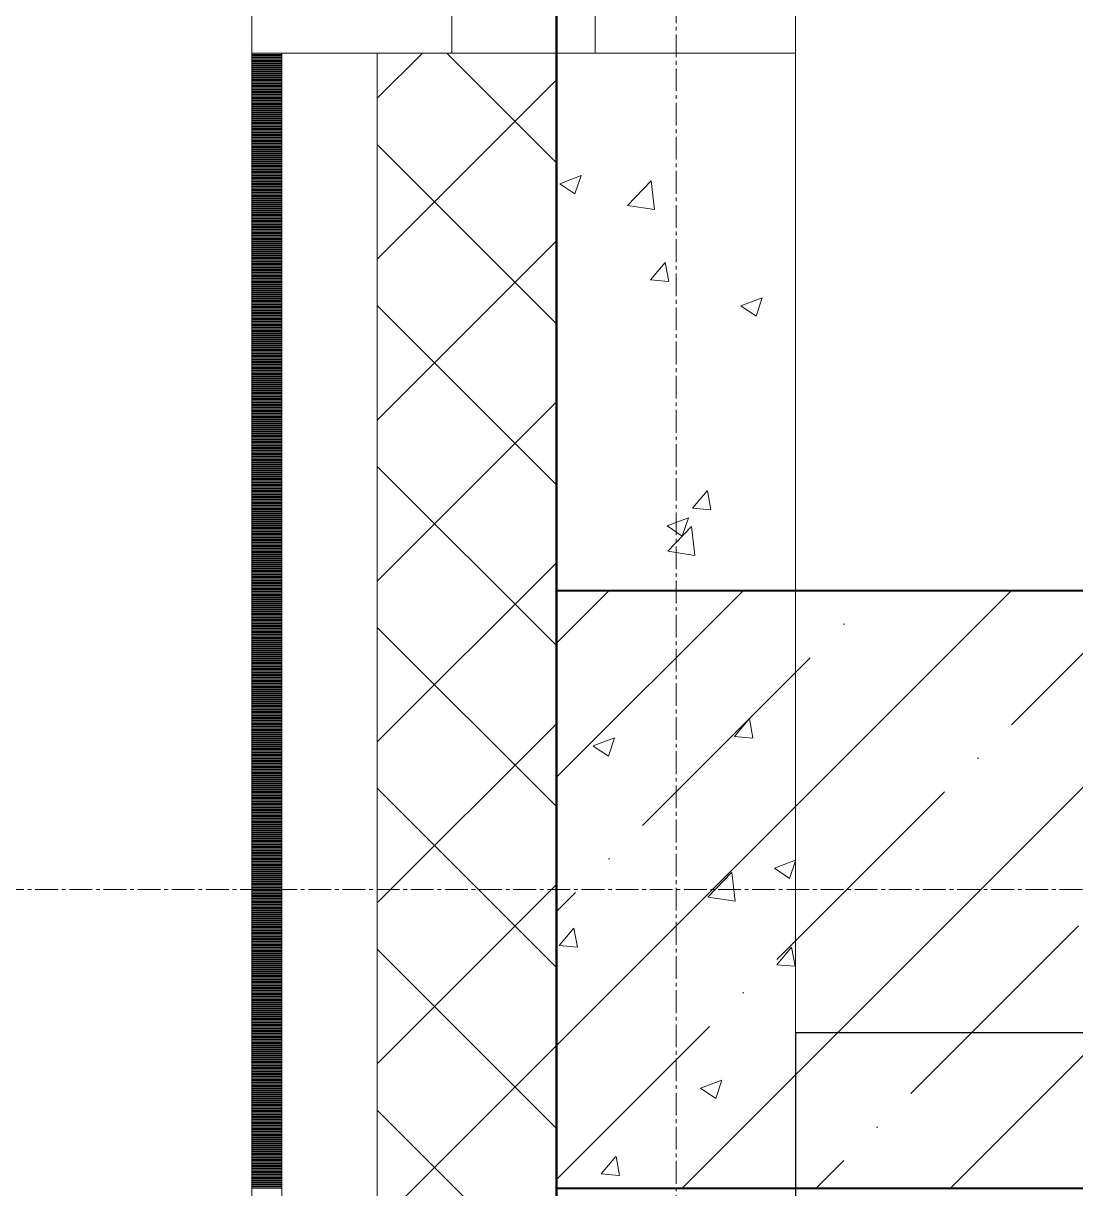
# Model space of a CAD drawing. Header units: millimetres. Extents: x -231292 to 573618, y -153144 to 564035.
# Drawn here: x 8337 to 9218, y -80396 to -79420 of the extents above; entities that cross this region are included whole.
import ezdxf

# ---------------------------------------------------------------- set-up
doc = ezdxf.new("R2010")
doc.units = ezdxf.units.MM
doc.linetypes.add('CENTER2', pattern=[28.575, 19.05, -3.175, 3.175, -3.175])
doc.linetypes.add('HIDDEN2', pattern=[4.7625, 3.175, -1.5875])
doc.layers.get('0').update_dxf_attribs({"color": 250})
for name, color, linetype, lineweight in [('A-Wall_Материал_Газоблок_Контур', 250, 'Continuous', 0), ('АР_Колонны', 250, 'Continuous', 35), ('АР_Окна', 250, 'Continuous', 5), ('АР_Стены ЖБ', 250, 'Continuous', 35), ('АР_Стены ПЕНОблок', 250, 'Continuous', 20), ('АР_Тонкая', 250, 'Continuous', 5), ('АР_Утеплитель', 250, 'Continuous', 0), ('АР_Штриховка', 250, 'Continuous', 0), ('РД_Оси_100', 250, 'Continuous', 0)]:
    doc.layers.add(name, color=color, linetype=linetype, lineweight=lineweight)
doc.layers.add('КР_Балки-0.5', color=60, linetype='Continuous', lineweight=50, plot=False)

# ---------------------------------------------------------------- blocks, each defined once
blk = doc.blocks.new('оси_рен')
at = {"layer": 'РД_Оси_100', "color": 251, "linetype": 'CENTER2', "true_color": 0x636466}
for p, q in [((1195652.916, 135558.25), (1195652.916, 223268.25)), ((1241712.916, 204613.25), (1189697.958, 204613.25))]:
    blk.add_line(p, q, dxfattribs=at)

msp = doc.modelspace()

# ---------------------------------------------------------------- hatches: boundary and pattern name
at = {"layer": 'АР_Штриховка', "linetype": 'Continuous', "lineweight": 5, "true_color": 0x000000}
h = msp.add_hatch(dxfattribs=at)
h.set_pattern_fill('ANSI35', color=18, scale=25, style=0)
h.set_pattern_definition([(45, (8883.46, -162345.28), (-112.2532, 112.2532), []), (45, (8995.71, -162345.28), (-112.2532, 112.2532), [198.4375, -39.6875, 0, -39.6875])])
h.paths.add_polyline_path([(8783.458, -80395.283), (9283.458, -80395.283), (9283.458, -79895.283), (8783.458, -79895.283)], flags=0)

# ---------------------------------------------------------------- linework, layer by layer
at = {"lineweight": -3}
msp.add_lwpolyline([(21283.458, -80265.283), (8983.458, -80265.283), (8983.458, -98050.283), (21283.458, -98050.283)], close=True, dxfattribs=at)
at = {"layer": 'A-Wall_Материал_Газоблок_Контур', "color": 18, "linetype": 'Continuous', "lineweight": 0, "true_color": 0x000000}
for p, q in [((8528.458, -77045.283), (8528.458, -79445.283)), ((8983.458, -79445.283), (8983.458, -77045.283))]:
    msp.add_line(p, q, dxfattribs=at)
at = {"layer": 'АР_Колонны', "color": 18, "linetype": 'HIDDEN2', "lineweight": 25, "true_color": 0x000000}
for p, q in [((8783.458, -79895.283), (9283.458, -79895.283)), ((8783.458, -80395.283), (8783.458, -79895.283)), ((9283.458, -80395.283), (8783.458, -80395.283))]:
    msp.add_line(p, q, dxfattribs=at)
at = {"layer": 'АР_Колонны', "color": 18, "linetype": 'Continuous', "lineweight": 30, "true_color": 0x000000}
for p, q in [((9283.458, -79895.283), (8783.458, -79895.283)), ((8783.458, -79895.283), (8783.458, -80395.283)), ((8783.458, -80395.283), (9283.458, -80395.283))]:
    msp.add_line(p, q, dxfattribs=at)
at = {"layer": 'АР_Окна', "color": 18, "linetype": 'Continuous', "lineweight": 5, "true_color": 0x000000}
for p, q in [((8528.458, -77045.283), (8528.458, -79445.283)), ((8983.458, -77045.283), (8983.458, -79445.283))]:
    msp.add_line(p, q, dxfattribs=at)
msp.add_lwpolyline([(8815.958, -79395.283), (8815.958, -79445.283), (8695.958, -79445.283), (8695.958, -79395.283)], close=True, dxfattribs=at)
at = {"layer": 'АР_Стены ЖБ', "color": 18, "linetype": 'Continuous', "lineweight": 40, "true_color": 0x000000}
for p, q in [((9283.458, -79895.283), (8783.458, -79895.283)), ((8783.458, -79895.283), (8783.458, -80395.283)), ((8783.458, -80395.283), (9283.458, -80395.283))]:
    msp.add_line(p, q, dxfattribs=at)
at = {"layer": 'АР_Стены ПЕНОблок', "color": 18, "linetype": 'Continuous', "lineweight": 20, "true_color": 0x000000}
for p, q in [((8983.458, -79445.283), (8783.458, -79445.283)), ((8783.458, -79445.283), (8783.458, -80945.283)), ((8983.458, -80945.283), (8983.458, -79445.283))]:
    msp.add_line(p, q, dxfattribs=at)
at = {"layer": 'АР_Тонкая', "color": 18, "linetype": 'Continuous', "lineweight": 5, "true_color": 0x000000}
for p, q in [((8553.458, -79445.283), (8528.458, -79445.283)), ((8528.458, -79445.283), (8528.458, -80945.283)), ((8633.458, -79445.283), (8553.458, -79445.283)), ((8553.458, -79445.283), (8553.458, -80945.283)), ((8553.458, -80945.283), (8553.458, -79445.283)), ((8633.458, -80945.283), (8633.458, -79445.283))]:
    msp.add_line(p, q, dxfattribs=at)
at = {"layer": 'АР_Утеплитель', "color": 18, "linetype": 'Continuous', "lineweight": 0, "true_color": 0x000000}
for p, q in [((8783.458, -79445.283), (8633.458, -79445.283)), ((8633.458, -79445.283), (8633.458, -80945.283)), ((8783.458, -80945.283), (8783.458, -79445.283))]:
    msp.add_line(p, q, dxfattribs=at)
at = {"layer": 'АР_Штриховка', "color": 18, "linetype": 'Continuous', "lineweight": 0, "true_color": 0x000000}
for p, q in [((8528.458, -79446.283), (8553.458, -79446.283)), ((8528.458, -79447.283), (8553.458, -79447.283)), ((8528.458, -79448.283), (8553.458, -79448.283)), ((8528.458, -79449.283), (8553.458, -79449.283)), ((8528.458, -79450.283), (8553.458, -79450.283)), ((8528.458, -79451.283), (8553.458, -79451.283)), ((8528.458, -79452.283), (8553.458, -79452.283)), ((8528.458, -79453.283), (8553.458, -79453.283)), ((8528.458, -79454.283), (8553.458, -79454.283)), ((8633.458, -79483.012), (8671.188, -79445.283)), ((8783.458, -79537.124), (8691.617, -79445.283)), ((8841.046, -79445.283), (8841.988, -79445.365)), ((8842.186, -79445.329), (8842.177, -79445.283)), ((8528.458, -79455.283), (8553.458, -79455.283)), ((8528.458, -79456.283), (8553.458, -79456.283)), ((8528.458, -79457.283), (8553.458, -79457.283)), ((8528.458, -79458.283), (8553.458, -79458.283)), ((8528.458, -79459.283), (8553.458, -79459.283)), ((8528.458, -79460.283), (8553.458, -79460.283)), ((8528.458, -79461.283), (8553.458, -79461.283)), ((8528.458, -79462.283), (8553.458, -79462.283)), ((8528.458, -79463.283), (8553.458, -79463.283)), ((8528.458, -79464.283), (8553.458, -79464.283)), ((8528.458, -79465.283), (8553.458, -79465.283)), ((8528.458, -79466.283), (8553.458, -79466.283)), ((8528.458, -79467.283), (8553.458, -79467.283)), ((8528.458, -79468.283), (8553.458, -79468.283)), ((8528.458, -79469.283), (8553.458, -79469.283)), ((8528.458, -79470.283), (8553.458, -79470.283)), ((8528.458, -79471.283), (8553.458, -79471.283)), ((8528.458, -79472.283), (8553.458, -79472.283)), ((8528.458, -79473.283), (8553.458, -79473.283)), ((8633.458, -79617.716), (8783.458, -79467.716)), ((8528.458, -79474.283), (8553.458, -79474.283)), ((8528.458, -79475.283), (8553.458, -79475.283)), ((8528.458, -79476.283), (8553.458, -79476.283)), ((8528.458, -79477.283), (8553.458, -79477.283)), ((8528.458, -79478.283), (8553.458, -79478.283)), ((8528.458, -79479.283), (8553.458, -79479.283)), ((8528.458, -79480.283), (8553.458, -79480.283)), ((8528.458, -79481.283), (8553.458, -79481.283)), ((8528.458, -79482.283), (8553.458, -79482.283)), ((8528.458, -79483.283), (8553.458, -79483.283)), ((8528.458, -79484.283), (8553.458, -79484.283)), ((8528.458, -79485.283), (8553.458, -79485.283)), ((8528.458, -79486.283), (8553.458, -79486.283)), ((8528.458, -79487.283), (8553.458, -79487.283)), ((8528.458, -79488.283), (8553.458, -79488.283)), ((8528.458, -79489.283), (8553.458, -79489.283)), ((8528.458, -79490.283), (8553.458, -79490.283)), ((8528.458, -79491.283), (8553.458, -79491.283)), ((8528.458, -79492.283), (8553.458, -79492.283)), ((8528.458, -79493.283), (8553.458, -79493.283)), ((8528.458, -79494.283), (8553.458, -79494.283)), ((8528.458, -79495.283), (8553.458, -79495.283)), ((8528.458, -79496.283), (8553.458, -79496.283)), ((8528.458, -79497.283), (8553.458, -79497.283)), ((8528.458, -79498.283), (8553.458, -79498.283)), ((8528.458, -79499.283), (8553.458, -79499.283)), ((8528.458, -79500.283), (8553.458, -79500.283)), ((8528.458, -79501.283), (8553.458, -79501.283)), ((8528.458, -79502.283), (8553.458, -79502.283)), ((8528.458, -79503.283), (8553.458, -79503.283)), ((8528.458, -79504.283), (8553.458, -79504.283)), ((8528.458, -79505.283), (8553.458, -79505.283)), ((8528.458, -79506.283), (8553.458, -79506.283)), ((8528.458, -79507.283), (8553.458, -79507.283)), ((8528.458, -79508.283), (8553.458, -79508.283)), ((8528.458, -79509.283), (8553.458, -79509.283)), ((8528.458, -79510.283), (8553.458, -79510.283)), ((8528.458, -79511.283), (8553.458, -79511.283)), ((8528.458, -79512.283), (8553.458, -79512.283)), ((8528.458, -79513.283), (8553.458, -79513.283)), ((8528.458, -79514.283), (8553.458, -79514.283)), ((8528.458, -79515.283), (8553.458, -79515.283)), ((8528.458, -79516.283), (8553.458, -79516.283)), ((8528.458, -79517.283), (8553.458, -79517.283)), ((8528.458, -79518.283), (8553.458, -79518.283)), ((8528.458, -79519.283), (8553.458, -79519.283)), ((8528.458, -79520.283), (8553.458, -79520.283)), ((8528.458, -79521.283), (8553.458, -79521.283)), ((8528.458, -79522.283), (8553.458, -79522.283)), ((8783.458, -79671.828), (8633.458, -79521.828)), ((8528.458, -79523.283), (8553.458, -79523.283)), ((8528.458, -79524.283), (8553.458, -79524.283)), ((8528.458, -79525.283), (8553.458, -79525.283)), ((8528.458, -79526.283), (8553.458, -79526.283)), ((8528.458, -79527.283), (8553.458, -79527.283)), ((8528.458, -79528.283), (8553.458, -79528.283)), ((8528.458, -79529.283), (8553.458, -79529.283)), ((8528.458, -79530.283), (8553.458, -79530.283)), ((8528.458, -79531.283), (8553.458, -79531.283)), ((8528.458, -79532.283), (8553.458, -79532.283)), ((8528.458, -79533.283), (8553.458, -79533.283)), ((8528.458, -79534.283), (8553.458, -79534.283)), ((8528.458, -79535.283), (8553.458, -79535.283)), ((8528.458, -79536.283), (8553.458, -79536.283)), ((8528.458, -79537.283), (8553.458, -79537.283)), ((8528.458, -79538.283), (8553.458, -79538.283)), ((8528.458, -79539.283), (8553.458, -79539.283)), ((8528.458, -79540.283), (8553.458, -79540.283)), ((8528.458, -79541.283), (8553.458, -79541.283)), ((8528.458, -79542.283), (8553.458, -79542.283)), ((8528.458, -79543.283), (8553.458, -79543.283)), ((8528.458, -79544.283), (8553.458, -79544.283)), ((8528.458, -79545.283), (8553.458, -79545.283)), ((8528.458, -79546.283), (8553.458, -79546.283)), ((8528.458, -79547.283), (8553.458, -79547.283)), ((8528.458, -79548.283), (8553.458, -79548.283)), ((8528.458, -79549.283), (8553.458, -79549.283)), ((8528.458, -79550.283), (8553.458, -79550.283)), ((8528.458, -79551.283), (8553.458, -79551.283)), ((8786.266, -79554.554), (8804.051, -79547.727)), ((8798.884, -79563.132), (8804.034, -79547.783)), ((8528.458, -79552.283), (8553.458, -79552.283)), ((8528.458, -79553.283), (8553.458, -79553.283)), ((8528.458, -79554.283), (8553.458, -79554.283)), ((8528.458, -79555.283), (8553.458, -79555.283)), ((8528.458, -79556.283), (8553.458, -79556.283)), ((8528.458, -79557.283), (8553.458, -79557.283)), ((8528.458, -79558.283), (8553.458, -79558.283)), ((8528.458, -79559.283), (8553.458, -79559.283)), ((8528.458, -79560.283), (8553.458, -79560.283)), ((8528.458, -79561.283), (8553.458, -79561.283)), ((8786.242, -79554.608), (8798.876, -79563.13)), ((8842.906, -79572.687), (8862.689, -79552.068)), ((8865.547, -79576.185), (8862.74, -79552.062)), ((8528.458, -79562.283), (8553.458, -79562.283)), ((8528.458, -79563.283), (8553.458, -79563.283)), ((8528.458, -79564.283), (8553.458, -79564.283)), ((8528.458, -79565.283), (8553.458, -79565.283)), ((8528.458, -79566.283), (8553.458, -79566.283)), ((8528.458, -79567.283), (8553.458, -79567.283)), ((8528.458, -79568.283), (8553.458, -79568.283)), ((8528.458, -79569.283), (8553.458, -79569.283)), ((8528.458, -79570.283), (8553.458, -79570.283)), ((8528.458, -79571.283), (8553.458, -79571.283)), ((8528.458, -79572.283), (8553.458, -79572.283)), ((8528.458, -79573.283), (8553.458, -79573.283)), ((8528.458, -79574.283), (8553.458, -79574.283)), ((8528.458, -79575.283), (8553.458, -79575.283)), ((8528.458, -79576.283), (8553.458, -79576.283)), ((8528.458, -79577.283), (8553.458, -79577.283)), ((8528.458, -79578.283), (8553.458, -79578.283)), ((8528.458, -79579.283), (8553.458, -79579.283)), ((8528.458, -79580.283), (8553.458, -79580.283)), ((8528.458, -79581.283), (8553.458, -79581.283)), ((8842.943, -79572.767), (8865.533, -79576.27)), ((8528.458, -79582.283), (8553.458, -79582.283)), ((8528.458, -79583.283), (8553.458, -79583.283)), ((8528.458, -79584.283), (8553.458, -79584.283)), ((8528.458, -79585.283), (8553.458, -79585.283)), ((8528.458, -79586.283), (8553.458, -79586.283)), ((8528.458, -79587.283), (8553.458, -79587.283)), ((8528.458, -79588.283), (8553.458, -79588.283)), ((8528.458, -79589.283), (8553.458, -79589.283)), ((8528.458, -79590.283), (8553.458, -79590.283)), ((8528.458, -79591.283), (8553.458, -79591.283)), ((8528.458, -79592.283), (8553.458, -79592.283)), ((8528.458, -79593.283), (8553.458, -79593.283)), ((8528.458, -79594.283), (8553.458, -79594.283)), ((8528.458, -79595.283), (8553.458, -79595.283)), ((8528.458, -79596.283), (8553.458, -79596.283)), ((8528.458, -79597.283), (8553.458, -79597.283)), ((8528.458, -79598.283), (8553.458, -79598.283)), ((8528.458, -79599.283), (8553.458, -79599.283)), ((8528.458, -79600.283), (8553.458, -79600.283)), ((8528.458, -79601.283), (8553.458, -79601.283)), ((8528.458, -79602.283), (8553.458, -79602.283)), ((8528.458, -79603.283), (8553.458, -79603.283)), ((8528.458, -79604.283), (8553.458, -79604.283)), ((8528.458, -79605.283), (8553.458, -79605.283)), ((8528.458, -79606.283), (8553.458, -79606.283)), ((8528.458, -79607.283), (8553.458, -79607.283)), ((8528.458, -79608.283), (8553.458, -79608.283)), ((8528.458, -79609.283), (8553.458, -79609.283)), ((8528.458, -79610.283), (8553.458, -79610.283)), ((8633.458, -79752.42), (8783.458, -79602.42)), ((8528.458, -79611.283), (8553.458, -79611.283)), ((8528.458, -79612.283), (8553.458, -79612.283)), ((8528.458, -79613.283), (8553.458, -79613.283)), ((8528.458, -79614.283), (8553.458, -79614.283)), ((8528.458, -79615.283), (8553.458, -79615.283)), ((8528.458, -79616.283), (8553.458, -79616.283)), ((8528.458, -79617.283), (8553.458, -79617.283)), ((8528.458, -79618.283), (8553.458, -79618.283)), ((8528.458, -79619.283), (8553.458, -79619.283)), ((8528.458, -79620.283), (8553.458, -79620.283)), ((8528.458, -79621.283), (8553.458, -79621.283)), ((8528.458, -79622.283), (8553.458, -79622.283)), ((8528.458, -79623.283), (8553.458, -79623.283)), ((8528.458, -79624.283), (8553.458, -79624.283)), ((8528.458, -79625.283), (8553.458, -79625.283)), ((8528.458, -79626.283), (8553.458, -79626.283)), ((8528.458, -79627.283), (8553.458, -79627.283)), ((8528.458, -79628.283), (8553.458, -79628.283)), ((8528.458, -79629.283), (8553.458, -79629.283)), ((8862.049, -79635.093), (8874.295, -79620.5)), ((8877.429, -79636.386), (8874.492, -79620.464)), ((8528.458, -79630.283), (8553.458, -79630.283)), ((8528.458, -79631.283), (8553.458, -79631.283)), ((8528.458, -79632.283), (8553.458, -79632.283)), ((8528.458, -79633.283), (8553.458, -79633.283)), ((8528.458, -79634.283), (8553.458, -79634.283)), ((8528.458, -79635.283), (8553.458, -79635.283)), ((8528.458, -79636.283), (8553.458, -79636.283)), ((8528.458, -79637.283), (8553.458, -79637.283)), ((8528.458, -79638.283), (8553.458, -79638.283)), ((8528.458, -79639.283), (8553.458, -79639.283)), ((8862.049, -79635.094), (8877.231, -79636.422)), ((8528.458, -79640.283), (8553.458, -79640.283)), ((8528.458, -79641.283), (8553.458, -79641.283)), ((8528.458, -79642.283), (8553.458, -79642.283)), ((8528.458, -79643.283), (8553.458, -79643.283)), ((8528.458, -79644.283), (8553.458, -79644.283)), ((8528.458, -79645.283), (8553.458, -79645.283)), ((8528.458, -79646.283), (8553.458, -79646.283)), ((8528.458, -79647.283), (8553.458, -79647.283)), ((8528.458, -79648.283), (8553.458, -79648.283)), ((8528.458, -79649.283), (8553.458, -79649.283)), ((8528.458, -79650.283), (8553.458, -79650.283)), ((8528.458, -79651.283), (8553.458, -79651.283)), ((8528.458, -79652.283), (8553.458, -79652.283)), ((8528.458, -79653.283), (8553.458, -79653.283)), ((8528.458, -79654.283), (8553.458, -79654.283)), ((8528.458, -79655.283), (8553.458, -79655.283)), ((8528.458, -79656.283), (8553.458, -79656.283)), ((8528.458, -79657.283), (8553.458, -79657.283)), ((8528.458, -79658.283), (8553.458, -79658.283)), ((8528.458, -79659.283), (8553.458, -79659.283)), ((8783.458, -79806.532), (8633.458, -79656.532)), ((8937.856, -79656.873), (8950.491, -79665.395)), ((8937.88, -79656.82), (8955.665, -79649.993)), ((8950.498, -79665.397), (8955.648, -79650.048)), ((8528.458, -79660.283), (8553.458, -79660.283)), ((8528.458, -79661.283), (8553.458, -79661.283)), ((8528.458, -79662.283), (8553.458, -79662.283)), ((8528.458, -79663.283), (8553.458, -79663.283)), ((8528.458, -79664.283), (8553.458, -79664.283)), ((8528.458, -79665.283), (8553.458, -79665.283)), ((8528.458, -79666.283), (8553.458, -79666.283)), ((8528.458, -79667.283), (8553.458, -79667.283)), ((8528.458, -79668.283), (8553.458, -79668.283)), ((8528.458, -79669.283), (8553.458, -79669.283)), ((8528.458, -79670.283), (8553.458, -79670.283)), ((8528.458, -79671.283), (8553.458, -79671.283)), ((8528.458, -79672.283), (8553.458, -79672.283)), ((8528.458, -79673.283), (8553.458, -79673.283)), ((8528.458, -79674.283), (8553.458, -79674.283)), ((8528.458, -79675.283), (8553.458, -79675.283)), ((8528.458, -79676.283), (8553.458, -79676.283)), ((8528.458, -79677.283), (8553.458, -79677.283)), ((8528.458, -79678.283), (8553.458, -79678.283)), ((8528.458, -79679.283), (8553.458, -79679.283)), ((8528.458, -79680.283), (8553.458, -79680.283)), ((8528.458, -79681.283), (8553.458, -79681.283)), ((8528.458, -79682.283), (8553.458, -79682.283)), ((8528.458, -79683.283), (8553.458, -79683.283)), ((8528.458, -79684.283), (8553.458, -79684.283)), ((8528.458, -79685.283), (8553.458, -79685.283)), ((8528.458, -79686.283), (8553.458, -79686.283)), ((8528.458, -79687.283), (8553.458, -79687.283)), ((8528.458, -79688.283), (8553.458, -79688.283)), ((8528.458, -79689.283), (8553.458, -79689.283)), ((8528.458, -79690.283), (8553.458, -79690.283)), ((8528.458, -79691.283), (8553.458, -79691.283)), ((8528.458, -79692.283), (8553.458, -79692.283)), ((8528.458, -79693.283), (8553.458, -79693.283)), ((8528.458, -79694.283), (8553.458, -79694.283)), ((8528.458, -79695.283), (8553.458, -79695.283)), ((8528.458, -79696.283), (8553.458, -79696.283)), ((8528.458, -79697.283), (8553.458, -79697.283)), ((8528.458, -79698.283), (8553.458, -79698.283)), ((8528.458, -79699.283), (8553.458, -79699.283)), ((8528.458, -79700.283), (8553.458, -79700.283)), ((8528.458, -79701.283), (8553.458, -79701.283)), ((8528.458, -79702.283), (8553.458, -79702.283)), ((8528.458, -79703.283), (8553.458, -79703.283)), ((8528.458, -79704.283), (8553.458, -79704.283)), ((8528.458, -79705.283), (8553.458, -79705.283)), ((8528.458, -79706.283), (8553.458, -79706.283)), ((8528.458, -79707.283), (8553.458, -79707.283)), ((8528.458, -79708.283), (8553.458, -79708.283)), ((8528.458, -79709.283), (8553.458, -79709.283)), ((8528.458, -79710.283), (8553.458, -79710.283)), ((8528.458, -79711.283), (8553.458, -79711.283)), ((8528.458, -79712.283), (8553.458, -79712.283)), ((8528.458, -79713.283), (8553.458, -79713.283)), ((8528.458, -79714.283), (8553.458, -79714.283)), ((8528.458, -79715.283), (8553.458, -79715.283)), ((8528.458, -79716.283), (8553.458, -79716.283)), ((8528.458, -79717.283), (8553.458, -79717.283)), ((8528.458, -79718.283), (8553.458, -79718.283)), ((8528.458, -79719.283), (8553.458, -79719.283)), ((8528.458, -79720.283), (8553.458, -79720.283)), ((8528.458, -79721.283), (8553.458, -79721.283)), ((8528.458, -79722.283), (8553.458, -79722.283)), ((8528.458, -79723.283), (8553.458, -79723.283)), ((8528.458, -79724.283), (8553.458, -79724.283)), ((8528.458, -79725.283), (8553.458, -79725.283)), ((8528.458, -79726.283), (8553.458, -79726.283)), ((8528.458, -79727.283), (8553.458, -79727.283)), ((8528.458, -79728.283), (8553.458, -79728.283)), ((8528.458, -79729.283), (8553.458, -79729.283)), ((8528.458, -79730.283), (8553.458, -79730.283)), ((8528.458, -79731.283), (8553.458, -79731.283)), ((8528.458, -79732.283), (8553.458, -79732.283)), ((8528.458, -79733.283), (8553.458, -79733.283)), ((8528.458, -79734.283), (8553.458, -79734.283)), ((8528.458, -79735.283), (8553.458, -79735.283)), ((8528.458, -79736.283), (8553.458, -79736.283)), ((8528.458, -79737.283), (8553.458, -79737.283)), ((8633.458, -79887.124), (8783.458, -79737.124)), ((8528.458, -79738.283), (8553.458, -79738.283)), ((8528.458, -79739.283), (8553.458, -79739.283)), ((8528.458, -79740.283), (8553.458, -79740.283)), ((8528.458, -79741.283), (8553.458, -79741.283)), ((8528.458, -79742.283), (8553.458, -79742.283)), ((8528.458, -79743.283), (8553.458, -79743.283)), ((8528.458, -79744.283), (8553.458, -79744.283)), ((8528.458, -79745.283), (8553.458, -79745.283)), ((8528.458, -79746.283), (8553.458, -79746.283)), ((8528.458, -79747.283), (8553.458, -79747.283)), ((8528.458, -79748.283), (8553.458, -79748.283)), ((8528.458, -79749.283), (8553.458, -79749.283)), ((8528.458, -79750.283), (8553.458, -79750.283)), ((8528.458, -79751.283), (8553.458, -79751.283)), ((8528.458, -79752.283), (8553.458, -79752.283)), ((8528.458, -79753.283), (8553.458, -79753.283)), ((8528.458, -79754.283), (8553.458, -79754.283)), ((8528.458, -79755.283), (8553.458, -79755.283)), ((8528.458, -79756.283), (8553.458, -79756.283)), ((8528.458, -79757.283), (8553.458, -79757.283)), ((8528.458, -79758.283), (8553.458, -79758.283)), ((8528.458, -79759.283), (8553.458, -79759.283)), ((8528.458, -79760.283), (8553.458, -79760.283)), ((8528.458, -79761.283), (8553.458, -79761.283)), ((8528.458, -79762.283), (8553.458, -79762.283)), ((8528.458, -79763.283), (8553.458, -79763.283)), ((8528.458, -79764.283), (8553.458, -79764.283)), ((8528.458, -79765.283), (8553.458, -79765.283)), ((8528.458, -79766.283), (8553.458, -79766.283)), ((8528.458, -79767.283), (8553.458, -79767.283)), ((8528.458, -79768.283), (8553.458, -79768.283)), ((8528.458, -79769.283), (8553.458, -79769.283)), ((8528.458, -79770.283), (8553.458, -79770.283)), ((8528.458, -79771.283), (8553.458, -79771.283)), ((8528.458, -79772.283), (8553.458, -79772.283)), ((8528.458, -79773.283), (8553.458, -79773.283)), ((8528.458, -79774.283), (8553.458, -79774.283)), ((8528.458, -79775.283), (8553.458, -79775.283)), ((8528.458, -79776.283), (8553.458, -79776.283)), ((8528.458, -79777.283), (8553.458, -79777.283)), ((8528.458, -79778.283), (8553.458, -79778.283)), ((8528.458, -79779.283), (8553.458, -79779.283)), ((8528.458, -79780.283), (8553.458, -79780.283)), ((8528.458, -79781.283), (8553.458, -79781.283)), ((8528.458, -79782.283), (8553.458, -79782.283)), ((8528.458, -79783.283), (8553.458, -79783.283)), ((8528.458, -79784.283), (8553.458, -79784.283)), ((8528.458, -79785.283), (8553.458, -79785.283)), ((8528.458, -79786.283), (8553.458, -79786.283)), ((8528.458, -79787.283), (8553.458, -79787.283)), ((8528.458, -79788.283), (8553.458, -79788.283)), ((8528.458, -79789.283), (8553.458, -79789.283)), ((8528.458, -79790.283), (8553.458, -79790.283)), ((8528.458, -79791.283), (8553.458, -79791.283)), ((8528.458, -79792.283), (8553.458, -79792.283)), ((8528.458, -79793.283), (8553.458, -79793.283)), ((8528.458, -79794.283), (8553.458, -79794.283)), ((8528.458, -79795.283), (8553.458, -79795.283)), ((8783.458, -79941.235), (8633.458, -79791.235)), ((8528.458, -79796.283), (8553.458, -79796.283)), ((8528.458, -79797.283), (8553.458, -79797.283)), ((8528.458, -79798.283), (8553.458, -79798.283)), ((8528.458, -79799.283), (8553.458, -79799.283)), ((8528.458, -79800.283), (8553.458, -79800.283)), ((8528.458, -79801.283), (8553.458, -79801.283)), ((8528.458, -79802.283), (8553.458, -79802.283)), ((8528.458, -79803.283), (8553.458, -79803.283)), ((8528.458, -79804.283), (8553.458, -79804.283)), ((8528.458, -79805.283), (8553.458, -79805.283)), ((8528.458, -79806.283), (8553.458, -79806.283)), ((8528.458, -79807.283), (8553.458, -79807.283)), ((8528.458, -79808.283), (8553.458, -79808.283)), ((8528.458, -79809.283), (8553.458, -79809.283)), ((8528.458, -79810.283), (8553.458, -79810.283)), ((8528.458, -79811.283), (8553.458, -79811.283)), ((8528.458, -79812.283), (8553.458, -79812.283)), ((8528.458, -79813.283), (8553.458, -79813.283)), ((8528.458, -79814.283), (8553.458, -79814.283)), ((8528.458, -79815.283), (8553.458, -79815.283)), ((8897.293, -79826.15), (8909.538, -79811.557)), ((8912.672, -79827.443), (8909.735, -79811.521)), ((8528.458, -79816.283), (8553.458, -79816.283)), ((8528.458, -79817.283), (8553.458, -79817.283)), ((8528.458, -79818.283), (8553.458, -79818.283)), ((8528.458, -79819.283), (8553.458, -79819.283)), ((8528.458, -79820.283), (8553.458, -79820.283)), ((8528.458, -79821.283), (8553.458, -79821.283)), ((8528.458, -79822.283), (8553.458, -79822.283)), ((8528.458, -79823.283), (8553.458, -79823.283)), ((8528.458, -79824.283), (8553.458, -79824.283)), ((8528.458, -79825.283), (8553.458, -79825.283)), ((8528.458, -79826.283), (8553.458, -79826.283)), ((8528.458, -79827.283), (8553.458, -79827.283)), ((8528.458, -79828.283), (8553.458, -79828.283)), ((8528.458, -79829.283), (8553.458, -79829.283)), ((8528.458, -79830.283), (8553.458, -79830.283)), ((8528.458, -79831.283), (8553.458, -79831.283)), ((8528.458, -79832.283), (8553.458, -79832.283)), ((8528.458, -79833.283), (8553.458, -79833.283)), ((8528.458, -79834.283), (8553.458, -79834.283)), ((8876.078, -79841.008), (8893.863, -79834.181)), ((8888.696, -79849.585), (8893.846, -79834.236)), ((8897.293, -79826.151), (8912.475, -79827.479)), ((8528.458, -79835.283), (8553.458, -79835.283)), ((8528.458, -79836.283), (8553.458, -79836.283)), ((8528.458, -79837.283), (8553.458, -79837.283)), ((8528.458, -79838.283), (8553.458, -79838.283)), ((8528.458, -79839.283), (8553.458, -79839.283)), ((8528.458, -79840.283), (8553.458, -79840.283)), ((8528.458, -79841.283), (8553.458, -79841.283)), ((8528.458, -79842.283), (8553.458, -79842.283)), ((8528.458, -79843.283), (8553.458, -79843.283)), ((8528.458, -79844.283), (8553.458, -79844.283)), ((8876.054, -79841.061), (8888.689, -79849.583)), ((8876.581, -79862.155), (8896.364, -79841.537)), ((8899.221, -79865.653), (8896.415, -79841.531)), ((8528.458, -79845.283), (8553.458, -79845.283)), ((8528.458, -79846.283), (8553.458, -79846.283)), ((8528.458, -79847.283), (8553.458, -79847.283)), ((8528.458, -79848.283), (8553.458, -79848.283)), ((8528.458, -79849.283), (8553.458, -79849.283)), ((8528.458, -79850.283), (8553.458, -79850.283)), ((8528.458, -79851.283), (8553.458, -79851.283)), ((8528.458, -79852.283), (8553.458, -79852.283)), ((8528.458, -79853.283), (8553.458, -79853.283)), ((8528.458, -79854.283), (8553.458, -79854.283)), ((8528.458, -79855.283), (8553.458, -79855.283)), ((8528.458, -79856.283), (8553.458, -79856.283)), ((8528.458, -79857.283), (8553.458, -79857.283)), ((8528.458, -79858.283), (8553.458, -79858.283)), ((8528.458, -79859.283), (8553.458, -79859.283)), ((8528.458, -79860.283), (8553.458, -79860.283)), ((8528.458, -79861.283), (8553.458, -79861.283)), ((8528.458, -79862.283), (8553.458, -79862.283)), ((8528.458, -79863.283), (8553.458, -79863.283)), ((8876.618, -79862.235), (8899.208, -79865.739)), ((8528.458, -79864.283), (8553.458, -79864.283)), ((8528.458, -79865.283), (8553.458, -79865.283)), ((8528.458, -79866.283), (8553.458, -79866.283)), ((8528.458, -79867.283), (8553.458, -79867.283)), ((8528.458, -79868.283), (8553.458, -79868.283)), ((8528.458, -79869.283), (8553.458, -79869.283)), ((8528.458, -79870.283), (8553.458, -79870.283)), ((8528.458, -79871.283), (8553.458, -79871.283)), ((8528.458, -79872.283), (8553.458, -79872.283)), ((8528.458, -79873.283), (8553.458, -79873.283)), ((8633.458, -80021.828), (8783.458, -79871.828)), ((8528.458, -79874.283), (8553.458, -79874.283)), ((8528.458, -79875.283), (8553.458, -79875.283)), ((8528.458, -79876.283), (8553.458, -79876.283)), ((8528.458, -79877.283), (8553.458, -79877.283)), ((8528.458, -79878.283), (8553.458, -79878.283)), ((8528.458, -79879.283), (8553.458, -79879.283)), ((8528.458, -79880.283), (8553.458, -79880.283)), ((8528.458, -79881.283), (8553.458, -79881.283)), ((8528.458, -79882.283), (8553.458, -79882.283)), ((8528.458, -79883.283), (8553.458, -79883.283)), ((8528.458, -79884.283), (8553.458, -79884.283)), ((8528.458, -79885.283), (8553.458, -79885.283)), ((8528.458, -79886.283), (8553.458, -79886.283)), ((8528.458, -79887.283), (8553.458, -79887.283)), ((8528.458, -79888.283), (8553.458, -79888.283)), ((8528.458, -79889.283), (8553.458, -79889.283)), ((8528.458, -79890.283), (8553.458, -79890.283)), ((8528.458, -79891.283), (8553.458, -79891.283)), ((8528.458, -79892.283), (8553.458, -79892.283)), ((8528.458, -79893.283), (8553.458, -79893.283)), ((8528.458, -79894.283), (8553.458, -79894.283)), ((8528.458, -79895.283), (8553.458, -79895.283)), ((8528.458, -79896.283), (8553.458, -79896.283)), ((8528.458, -79897.283), (8553.458, -79897.283)), ((8528.458, -79898.283), (8553.458, -79898.283)), ((8528.458, -79899.283), (8553.458, -79899.283)), ((8528.458, -79900.283), (8553.458, -79900.283)), ((8528.458, -79901.283), (8553.458, -79901.283)), ((8528.458, -79902.283), (8553.458, -79902.283)), ((8528.458, -79903.283), (8553.458, -79903.283)), ((8528.458, -79904.283), (8553.458, -79904.283)), ((8528.458, -79905.283), (8553.458, -79905.283)), ((8528.458, -79906.283), (8553.458, -79906.283)), ((8528.458, -79907.283), (8553.458, -79907.283)), ((8528.458, -79908.283), (8553.458, -79908.283)), ((8528.458, -79909.283), (8553.458, -79909.283)), ((8528.458, -79910.283), (8553.458, -79910.283)), ((8528.458, -79911.283), (8553.458, -79911.283)), ((8528.458, -79912.283), (8553.458, -79912.283)), ((8528.458, -79913.283), (8553.458, -79913.283)), ((8528.458, -79914.283), (8553.458, -79914.283)), ((8528.458, -79915.283), (8553.458, -79915.283)), ((8528.458, -79916.283), (8553.458, -79916.283)), ((8528.458, -79917.283), (8553.458, -79917.283)), ((8528.458, -79918.283), (8553.458, -79918.283)), ((8528.458, -79919.283), (8553.458, -79919.283)), ((8528.458, -79920.283), (8553.458, -79920.283)), ((8528.458, -79921.283), (8553.458, -79921.283)), ((8528.458, -79922.283), (8553.458, -79922.283)), ((8528.458, -79923.283), (8553.458, -79923.283)), ((8528.458, -79924.283), (8553.458, -79924.283)), ((8528.458, -79925.283), (8553.458, -79925.283)), ((8528.458, -79926.283), (8553.458, -79926.283)), ((8528.458, -79927.283), (8553.458, -79927.283)), ((8528.458, -79928.283), (8553.458, -79928.283)), ((8528.458, -79929.283), (8553.458, -79929.283)), ((8528.458, -79930.283), (8553.458, -79930.283)), ((8528.458, -79931.283), (8553.458, -79931.283)), ((8528.458, -79932.283), (8553.458, -79932.283)), ((8783.458, -80075.939), (8633.458, -79925.939)), ((8528.458, -79933.283), (8553.458, -79933.283)), ((8528.458, -79934.283), (8553.458, -79934.283)), ((8528.458, -79935.283), (8553.458, -79935.283)), ((8528.458, -79936.283), (8553.458, -79936.283)), ((8528.458, -79937.283), (8553.458, -79937.283)), ((8528.458, -79938.283), (8553.458, -79938.283)), ((8528.458, -79939.283), (8553.458, -79939.283)), ((8528.458, -79940.283), (8553.458, -79940.283)), ((8528.458, -79941.283), (8553.458, -79941.283)), ((8528.458, -79942.283), (8553.458, -79942.283)), ((8528.458, -79943.283), (8553.458, -79943.283)), ((8528.458, -79944.283), (8553.458, -79944.283)), ((8528.458, -79945.283), (8553.458, -79945.283)), ((8528.458, -79946.283), (8553.458, -79946.283)), ((8528.458, -79947.283), (8553.458, -79947.283)), ((8528.458, -79948.283), (8553.458, -79948.283)), ((8528.458, -79949.283), (8553.458, -79949.283)), ((8528.458, -79950.283), (8553.458, -79950.283)), ((8528.458, -79951.283), (8553.458, -79951.283)), ((8528.458, -79952.283), (8553.458, -79952.283)), ((8528.458, -79953.283), (8553.458, -79953.283)), ((8528.458, -79954.283), (8553.458, -79954.283)), ((8528.458, -79955.283), (8553.458, -79955.283)), ((8528.458, -79956.283), (8553.458, -79956.283)), ((8528.458, -79957.283), (8553.458, -79957.283)), ((8528.458, -79958.283), (8553.458, -79958.283)), ((8528.458, -79959.283), (8553.458, -79959.283)), ((8528.458, -79960.283), (8553.458, -79960.283)), ((8528.458, -79961.283), (8553.458, -79961.283)), ((8528.458, -79962.283), (8553.458, -79962.283)), ((8528.458, -79963.283), (8553.458, -79963.283)), ((8528.458, -79964.283), (8553.458, -79964.283)), ((8528.458, -79965.283), (8553.458, -79965.283)), ((8528.458, -79966.283), (8553.458, -79966.283)), ((8528.458, -79967.283), (8553.458, -79967.283)), ((8528.458, -79968.283), (8553.458, -79968.283)), ((8528.458, -79969.283), (8553.458, -79969.283)), ((8528.458, -79970.283), (8553.458, -79970.283)), ((8528.458, -79971.283), (8553.458, -79971.283)), ((8528.458, -79972.283), (8553.458, -79972.283)), ((8528.458, -79973.283), (8553.458, -79973.283)), ((8528.458, -79974.283), (8553.458, -79974.283)), ((8528.458, -79975.283), (8553.458, -79975.283)), ((8528.458, -79976.283), (8553.458, -79976.283)), ((8528.458, -79977.283), (8553.458, -79977.283)), ((8528.458, -79978.283), (8553.458, -79978.283)), ((8528.458, -79979.283), (8553.458, -79979.283)), ((8528.458, -79980.283), (8553.458, -79980.283)), ((8528.458, -79981.283), (8553.458, -79981.283)), ((8528.458, -79982.283), (8553.458, -79982.283)), ((8528.458, -79983.283), (8553.458, -79983.283)), ((8528.458, -79984.283), (8553.458, -79984.283)), ((8528.458, -79985.283), (8553.458, -79985.283)), ((8528.458, -79986.283), (8553.458, -79986.283)), ((8528.458, -79987.283), (8553.458, -79987.283)), ((8528.458, -79988.283), (8553.458, -79988.283)), ((8528.458, -79989.283), (8553.458, -79989.283)), ((8528.458, -79990.283), (8553.458, -79990.283)), ((8528.458, -79991.283), (8553.458, -79991.283)), ((8528.458, -79992.283), (8553.458, -79992.283)), ((8528.458, -79993.283), (8553.458, -79993.283)), ((8528.458, -79994.283), (8553.458, -79994.283)), ((8528.458, -79995.283), (8553.458, -79995.283)), ((8528.458, -79996.283), (8553.458, -79996.283)), ((8528.458, -79997.283), (8553.458, -79997.283)), ((8528.458, -79998.283), (8553.458, -79998.283)), ((8528.458, -79999.283), (8553.458, -79999.283)), ((8528.458, -80000.283), (8553.458, -80000.283)), ((8528.458, -80001.283), (8553.458, -80001.283)), ((8528.458, -80002.283), (8553.458, -80002.283)), ((8528.458, -80003.283), (8553.458, -80003.283)), ((8528.458, -80004.283), (8553.458, -80004.283)), ((8528.458, -80005.283), (8553.458, -80005.283)), ((8528.458, -80006.283), (8553.458, -80006.283)), ((8528.458, -80007.283), (8553.458, -80007.283)), ((8528.458, -80008.283), (8553.458, -80008.283)), ((8528.458, -80009.283), (8553.458, -80009.283)), ((8528.458, -80010.283), (8553.458, -80010.283)), ((8633.458, -80156.532), (8783.458, -80006.532)), ((8932.536, -80017.207), (8944.781, -80002.614)), ((8947.914, -80018.5), (8944.978, -80002.578)), ((8528.458, -80011.283), (8553.458, -80011.283)), ((8528.458, -80012.283), (8553.458, -80012.283)), ((8528.458, -80013.283), (8553.458, -80013.283)), ((8528.458, -80014.283), (8553.458, -80014.283)), ((8528.458, -80015.283), (8553.458, -80015.283)), ((8528.458, -80016.283), (8553.458, -80016.283)), ((8528.458, -80017.283), (8553.458, -80017.283)), ((8528.458, -80018.283), (8553.458, -80018.283)), ((8528.458, -80019.283), (8553.458, -80019.283)), ((8814.276, -80025.196), (8832.061, -80018.369)), ((8826.894, -80033.773), (8832.044, -80018.424)), ((8932.536, -80017.208), (8947.718, -80018.536)), ((8528.458, -80020.283), (8553.458, -80020.283)), ((8528.458, -80021.283), (8553.458, -80021.283)), ((8528.458, -80022.283), (8553.458, -80022.283)), ((8528.458, -80023.283), (8553.458, -80023.283)), ((8528.458, -80024.283), (8553.458, -80024.283)), ((8528.458, -80025.283), (8553.458, -80025.283)), ((8528.458, -80026.283), (8553.458, -80026.283)), ((8528.458, -80027.283), (8553.458, -80027.283)), ((8528.458, -80028.283), (8553.458, -80028.283)), ((8528.458, -80029.283), (8553.458, -80029.283)), ((8814.252, -80025.249), (8826.887, -80033.771)), ((8528.458, -80030.283), (8553.458, -80030.283)), ((8528.458, -80031.283), (8553.458, -80031.283)), ((8528.458, -80032.283), (8553.458, -80032.283)), ((8528.458, -80033.283), (8553.458, -80033.283)), ((8528.458, -80034.283), (8553.458, -80034.283)), ((8528.458, -80035.283), (8553.458, -80035.283)), ((8528.458, -80036.283), (8553.458, -80036.283)), ((8528.458, -80037.283), (8553.458, -80037.283)), ((8528.458, -80038.283), (8553.458, -80038.283)), ((8528.458, -80039.283), (8553.458, -80039.283)), ((8528.458, -80040.283), (8553.458, -80040.283)), ((8528.458, -80041.283), (8553.458, -80041.283)), ((8528.458, -80042.283), (8553.458, -80042.283)), ((8528.458, -80043.283), (8553.458, -80043.283)), ((8528.458, -80044.283), (8553.458, -80044.283)), ((8528.458, -80045.283), (8553.458, -80045.283)), ((8528.458, -80046.283), (8553.458, -80046.283)), ((8528.458, -80047.283), (8553.458, -80047.283)), ((8528.458, -80048.283), (8553.458, -80048.283)), ((8528.458, -80049.283), (8553.458, -80049.283)), ((8528.458, -80050.283), (8553.458, -80050.283)), ((8528.458, -80051.283), (8553.458, -80051.283)), ((8528.458, -80052.283), (8553.458, -80052.283)), ((8528.458, -80053.283), (8553.458, -80053.283)), ((8528.458, -80054.283), (8553.458, -80054.283)), ((8528.458, -80055.283), (8553.458, -80055.283)), ((8528.458, -80056.283), (8553.458, -80056.283)), ((8528.458, -80057.283), (8553.458, -80057.283)), ((8528.458, -80058.283), (8553.458, -80058.283)), ((8528.458, -80059.283), (8553.458, -80059.283)), ((8528.458, -80060.283), (8553.458, -80060.283)), ((8528.458, -80061.283), (8553.458, -80061.283)), ((8528.458, -80062.283), (8553.458, -80062.283)), ((8528.458, -80063.283), (8553.458, -80063.283)), ((8528.458, -80064.283), (8553.458, -80064.283)), ((8528.458, -80065.283), (8553.458, -80065.283)), ((8528.458, -80066.283), (8553.458, -80066.283)), ((8528.458, -80067.283), (8553.458, -80067.283)), ((8528.458, -80068.283), (8553.458, -80068.283)), ((8783.458, -80210.643), (8633.458, -80060.643)), ((8528.458, -80069.283), (8553.458, -80069.283)), ((8528.458, -80070.283), (8553.458, -80070.283)), ((8528.458, -80071.283), (8553.458, -80071.283)), ((8528.458, -80072.283), (8553.458, -80072.283)), ((8528.458, -80073.283), (8553.458, -80073.283)), ((8528.458, -80074.283), (8553.458, -80074.283)), ((8528.458, -80075.283), (8553.458, -80075.283)), ((8528.458, -80076.283), (8553.458, -80076.283)), ((8528.458, -80077.283), (8553.458, -80077.283)), ((8528.458, -80078.283), (8553.458, -80078.283)), ((8528.458, -80079.283), (8553.458, -80079.283)), ((8528.458, -80080.283), (8553.458, -80080.283)), ((8528.458, -80081.283), (8553.458, -80081.283)), ((8528.458, -80082.283), (8553.458, -80082.283)), ((8528.458, -80083.283), (8553.458, -80083.283)), ((8528.458, -80084.283), (8553.458, -80084.283)), ((8528.458, -80085.283), (8553.458, -80085.283)), ((8528.458, -80086.283), (8553.458, -80086.283)), ((8528.458, -80087.283), (8553.458, -80087.283)), ((8528.458, -80088.283), (8553.458, -80088.283)), ((8528.458, -80089.283), (8553.458, -80089.283)), ((8528.458, -80090.283), (8553.458, -80090.283)), ((8528.458, -80091.283), (8553.458, -80091.283)), ((8528.458, -80092.283), (8553.458, -80092.283)), ((8528.458, -80093.283), (8553.458, -80093.283)), ((8528.458, -80094.283), (8553.458, -80094.283)), ((8528.458, -80095.283), (8553.458, -80095.283)), ((8528.458, -80096.283), (8553.458, -80096.283)), ((8528.458, -80097.283), (8553.458, -80097.283)), ((8528.458, -80098.283), (8553.458, -80098.283)), ((8528.458, -80099.283), (8553.458, -80099.283)), ((8528.458, -80100.283), (8553.458, -80100.283)), ((8528.458, -80101.283), (8553.458, -80101.283)), ((8528.458, -80102.283), (8553.458, -80102.283)), ((8528.458, -80103.283), (8553.458, -80103.283)), ((8528.458, -80104.283), (8553.458, -80104.283)), ((8528.458, -80105.283), (8553.458, -80105.283)), ((8528.458, -80106.283), (8553.458, -80106.283)), ((8528.458, -80107.283), (8553.458, -80107.283)), ((8528.458, -80108.283), (8553.458, -80108.283)), ((8528.458, -80109.283), (8553.458, -80109.283)), ((8528.458, -80110.283), (8553.458, -80110.283)), ((8528.458, -80111.283), (8553.458, -80111.283)), ((8528.458, -80112.283), (8553.458, -80112.283)), ((8528.458, -80113.283), (8553.458, -80113.283)), ((8528.458, -80114.283), (8553.458, -80114.283)), ((8528.458, -80115.283), (8553.458, -80115.283)), ((8528.458, -80116.283), (8553.458, -80116.283)), ((8528.458, -80117.283), (8553.458, -80117.283)), ((8528.458, -80118.283), (8553.458, -80118.283)), ((8528.458, -80119.283), (8553.458, -80119.283)), ((8528.458, -80120.283), (8553.458, -80120.283)), ((8528.458, -80121.283), (8553.458, -80121.283)), ((8528.458, -80122.283), (8553.458, -80122.283)), ((8528.458, -80123.283), (8553.458, -80123.283)), ((8528.458, -80124.283), (8553.458, -80124.283)), ((8528.458, -80125.283), (8553.458, -80125.283)), ((8528.458, -80126.283), (8553.458, -80126.283)), ((8528.458, -80127.283), (8553.458, -80127.283)), ((8965.866, -80127.514), (8978.501, -80136.036)), ((8965.89, -80127.461), (8983.458, -80120.717)), ((8978.508, -80136.039), (8983.458, -80121.287)), ((8528.458, -80128.283), (8553.458, -80128.283)), ((8528.458, -80129.283), (8553.458, -80129.283)), ((8528.458, -80130.283), (8553.458, -80130.283)), ((8528.458, -80131.283), (8553.458, -80131.283)), ((8528.458, -80132.283), (8553.458, -80132.283)), ((8528.458, -80133.283), (8553.458, -80133.283)), ((8528.458, -80134.283), (8553.458, -80134.283)), ((8528.458, -80135.283), (8553.458, -80135.283)), ((8528.458, -80136.283), (8553.458, -80136.283)), ((8528.458, -80137.283), (8553.458, -80137.283)), ((8910.255, -80151.624), (8930.039, -80131.005)), ((8932.896, -80155.121), (8930.09, -80130.999)), ((8528.458, -80138.283), (8553.458, -80138.283)), ((8528.458, -80139.283), (8553.458, -80139.283)), ((8528.458, -80140.283), (8553.458, -80140.283)), ((8528.458, -80141.283), (8553.458, -80141.283)), ((8528.458, -80142.283), (8553.458, -80142.283)), ((8528.458, -80143.283), (8553.458, -80143.283)), ((8528.458, -80144.283), (8553.458, -80144.283)), ((8528.458, -80145.283), (8553.458, -80145.283)), ((8528.458, -80146.283), (8553.458, -80146.283)), ((8633.458, -80291.235), (8783.458, -80141.235)), ((8528.458, -80147.283), (8553.458, -80147.283)), ((8528.458, -80148.283), (8553.458, -80148.283)), ((8528.458, -80149.283), (8553.458, -80149.283)), ((8528.458, -80150.283), (8553.458, -80150.283)), ((8528.458, -80151.283), (8553.458, -80151.283)), ((8528.458, -80152.283), (8553.458, -80152.283)), ((8528.458, -80153.283), (8553.458, -80153.283)), ((8528.458, -80154.283), (8553.458, -80154.283)), ((8528.458, -80155.283), (8553.458, -80155.283)), ((8528.458, -80156.283), (8553.458, -80156.283)), ((8910.293, -80151.703), (8932.883, -80155.207)), ((8528.458, -80157.283), (8553.458, -80157.283)), ((8528.458, -80158.283), (8553.458, -80158.283)), ((8528.458, -80159.283), (8553.458, -80159.283)), ((8528.458, -80160.283), (8553.458, -80160.283)), ((8528.458, -80161.283), (8553.458, -80161.283)), ((8528.458, -80162.283), (8553.458, -80162.283)), ((8528.458, -80163.283), (8553.458, -80163.283)), ((8528.458, -80164.283), (8553.458, -80164.283)), ((8528.458, -80165.283), (8553.458, -80165.283)), ((8528.458, -80166.283), (8553.458, -80166.283)), ((8528.458, -80167.283), (8553.458, -80167.283)), ((8528.458, -80168.283), (8553.458, -80168.283)), ((8528.458, -80169.283), (8553.458, -80169.283)), ((8528.458, -80170.283), (8553.458, -80170.283)), ((8528.458, -80171.283), (8553.458, -80171.283)), ((8528.458, -80172.283), (8553.458, -80172.283)), ((8528.458, -80173.283), (8553.458, -80173.283)), ((8528.458, -80174.283), (8553.458, -80174.283)), ((8528.458, -80175.283), (8553.458, -80175.283)), ((8528.458, -80176.283), (8553.458, -80176.283)), ((8528.458, -80177.283), (8553.458, -80177.283)), ((8528.458, -80178.283), (8553.458, -80178.283)), ((8528.458, -80179.283), (8553.458, -80179.283)), ((8528.458, -80180.283), (8553.458, -80180.283)), ((8528.458, -80181.283), (8553.458, -80181.283)), ((8528.458, -80182.283), (8553.458, -80182.283)), ((8528.458, -80183.283), (8553.458, -80183.283)), ((8528.458, -80184.283), (8553.458, -80184.283)), ((8528.458, -80185.283), (8553.458, -80185.283)), ((8785.595, -80192.325), (8797.84, -80177.732)), ((8800.973, -80193.617), (8798.036, -80177.696)), ((8528.458, -80186.283), (8553.458, -80186.283)), ((8528.458, -80187.283), (8553.458, -80187.283)), ((8528.458, -80188.283), (8553.458, -80188.283)), ((8528.458, -80189.283), (8553.458, -80189.283)), ((8528.458, -80190.283), (8553.458, -80190.283)), ((8528.458, -80191.283), (8553.458, -80191.283)), ((8528.458, -80192.283), (8553.458, -80192.283)), ((8528.458, -80193.283), (8553.458, -80193.283)), ((8528.458, -80194.283), (8553.458, -80194.283)), ((8528.458, -80195.283), (8553.458, -80195.283)), ((8783.458, -80345.347), (8633.458, -80195.347)), ((8785.595, -80192.325), (8800.777, -80193.654)), ((8967.78, -80208.264), (8980.025, -80193.671)), ((8983.157, -80209.557), (8980.22, -80193.635)), ((8528.458, -80196.283), (8553.458, -80196.283)), ((8528.458, -80197.283), (8553.458, -80197.283)), ((8528.458, -80198.283), (8553.458, -80198.283)), ((8528.458, -80199.283), (8553.458, -80199.283)), ((8528.458, -80200.283), (8553.458, -80200.283)), ((8528.458, -80201.283), (8553.458, -80201.283)), ((8528.458, -80202.283), (8553.458, -80202.283)), ((8528.458, -80203.283), (8553.458, -80203.283)), ((8528.458, -80204.283), (8553.458, -80204.283)), ((8528.458, -80205.283), (8553.458, -80205.283)), ((8528.458, -80206.283), (8553.458, -80206.283)), ((8528.458, -80207.283), (8553.458, -80207.283)), ((8528.458, -80208.283), (8553.458, -80208.283)), ((8528.458, -80209.283), (8553.458, -80209.283)), ((8528.458, -80210.283), (8553.458, -80210.283)), ((8528.458, -80211.283), (8553.458, -80211.283)), ((8528.458, -80212.283), (8553.458, -80212.283)), ((8528.458, -80213.283), (8553.458, -80213.283)), ((8528.458, -80214.283), (8553.458, -80214.283)), ((8528.458, -80215.283), (8553.458, -80215.283)), ((8967.78, -80208.264), (8982.962, -80209.593)), ((8528.458, -80216.283), (8553.458, -80216.283)), ((8528.458, -80217.283), (8553.458, -80217.283)), ((8528.458, -80218.283), (8553.458, -80218.283)), ((8528.458, -80219.283), (8553.458, -80219.283)), ((8528.458, -80220.283), (8553.458, -80220.283)), ((8528.458, -80221.283), (8553.458, -80221.283)), ((8528.458, -80222.283), (8553.458, -80222.283)), ((8528.458, -80223.283), (8553.458, -80223.283)), ((8528.458, -80224.283), (8553.458, -80224.283)), ((8528.458, -80225.283), (8553.458, -80225.283)), ((8528.458, -80226.283), (8553.458, -80226.283)), ((8528.458, -80227.283), (8553.458, -80227.283)), ((8528.458, -80228.283), (8553.458, -80228.283)), ((8528.458, -80229.283), (8553.458, -80229.283)), ((8528.458, -80230.283), (8553.458, -80230.283)), ((8528.458, -80231.283), (8553.458, -80231.283)), ((8528.458, -80232.283), (8553.458, -80232.283)), ((8528.458, -80233.283), (8553.458, -80233.283)), ((8528.458, -80234.283), (8553.458, -80234.283)), ((8528.458, -80235.283), (8553.458, -80235.283)), ((8528.458, -80236.283), (8553.458, -80236.283)), ((8528.458, -80237.283), (8553.458, -80237.283)), ((8528.458, -80238.283), (8553.458, -80238.283)), ((8528.458, -80239.283), (8553.458, -80239.283)), ((8528.458, -80240.283), (8553.458, -80240.283)), ((8528.458, -80241.283), (8553.458, -80241.283)), ((8528.458, -80242.283), (8553.458, -80242.283)), ((8528.458, -80243.283), (8553.458, -80243.283)), ((8528.458, -80244.283), (8553.458, -80244.283)), ((8528.458, -80245.283), (8553.458, -80245.283)), ((8528.458, -80246.283), (8553.458, -80246.283)), ((8528.458, -80247.283), (8553.458, -80247.283)), ((8528.458, -80248.283), (8553.458, -80248.283)), ((8528.458, -80249.283), (8553.458, -80249.283)), ((8528.458, -80250.283), (8553.458, -80250.283)), ((8528.458, -80251.283), (8553.458, -80251.283)), ((8528.458, -80252.283), (8553.458, -80252.283)), ((8528.458, -80253.283), (8553.458, -80253.283)), ((8528.458, -80254.283), (8553.458, -80254.283)), ((8528.458, -80255.283), (8553.458, -80255.283)), ((8528.458, -80256.283), (8553.458, -80256.283)), ((8528.458, -80257.283), (8553.458, -80257.283)), ((8528.458, -80258.283), (8553.458, -80258.283)), ((8528.458, -80259.283), (8553.458, -80259.283)), ((8528.458, -80260.283), (8553.458, -80260.283)), ((8528.458, -80261.283), (8553.458, -80261.283)), ((8528.458, -80262.283), (8553.458, -80262.283)), ((8528.458, -80263.283), (8553.458, -80263.283)), ((8528.458, -80264.283), (8553.458, -80264.283)), ((8528.458, -80265.283), (8553.458, -80265.283)), ((8528.458, -80266.283), (8553.458, -80266.283)), ((8528.458, -80267.283), (8553.458, -80267.283)), ((8528.458, -80268.283), (8553.458, -80268.283)), ((8528.458, -80269.283), (8553.458, -80269.283)), ((8528.458, -80270.283), (8553.458, -80270.283)), ((8528.458, -80271.283), (8553.458, -80271.283)), ((8528.458, -80272.283), (8553.458, -80272.283)), ((8528.458, -80273.283), (8553.458, -80273.283)), ((8528.458, -80274.283), (8553.458, -80274.283)), ((8528.458, -80275.283), (8553.458, -80275.283)), ((8528.458, -80276.283), (8553.458, -80276.283)), ((8528.458, -80277.283), (8553.458, -80277.283)), ((8528.458, -80278.283), (8553.458, -80278.283)), ((8528.458, -80279.283), (8553.458, -80279.283)), ((8528.458, -80280.283), (8553.458, -80280.283)), ((8528.458, -80281.283), (8553.458, -80281.283)), ((8528.458, -80282.283), (8553.458, -80282.283)), ((8528.458, -80283.283), (8553.458, -80283.283)), ((8633.458, -80425.939), (8783.458, -80275.939)), ((8528.458, -80284.283), (8553.458, -80284.283)), ((8528.458, -80285.283), (8553.458, -80285.283)), ((8528.458, -80286.283), (8553.458, -80286.283)), ((8528.458, -80287.283), (8553.458, -80287.283)), ((8528.458, -80288.283), (8553.458, -80288.283)), ((8528.458, -80289.283), (8553.458, -80289.283)), ((8528.458, -80290.283), (8553.458, -80290.283)), ((8528.458, -80291.283), (8553.458, -80291.283)), ((8528.458, -80292.283), (8553.458, -80292.283)), ((8528.458, -80293.283), (8553.458, -80293.283)), ((8528.458, -80294.283), (8553.458, -80294.283)), ((8528.458, -80295.283), (8553.458, -80295.283)), ((8528.458, -80296.283), (8553.458, -80296.283)), ((8528.458, -80297.283), (8553.458, -80297.283)), ((8528.458, -80298.283), (8553.458, -80298.283)), ((8528.458, -80299.283), (8553.458, -80299.283)), ((8528.458, -80300.283), (8553.458, -80300.283)), ((8528.458, -80301.283), (8553.458, -80301.283)), ((8528.458, -80302.283), (8553.458, -80302.283)), ((8528.458, -80303.283), (8553.458, -80303.283)), ((8528.458, -80304.283), (8553.458, -80304.283)), ((8528.458, -80305.283), (8553.458, -80305.283)), ((8528.458, -80306.283), (8553.458, -80306.283)), ((8528.458, -80307.283), (8553.458, -80307.283)), ((8528.458, -80308.283), (8553.458, -80308.283)), ((8528.458, -80309.283), (8553.458, -80309.283)), ((8528.458, -80310.283), (8553.458, -80310.283)), ((8528.458, -80311.283), (8553.458, -80311.283)), ((8528.458, -80312.283), (8553.458, -80312.283)), ((8904.064, -80311.702), (8916.699, -80320.224)), ((8904.088, -80311.649), (8921.873, -80304.822)), ((8916.706, -80320.227), (8921.857, -80304.878)), ((8528.458, -80313.283), (8553.458, -80313.283)), ((8528.458, -80314.283), (8553.458, -80314.283)), ((8528.458, -80315.283), (8553.458, -80315.283)), ((8528.458, -80316.283), (8553.458, -80316.283)), ((8528.458, -80317.283), (8553.458, -80317.283)), ((8528.458, -80318.283), (8553.458, -80318.283)), ((8528.458, -80319.283), (8553.458, -80319.283)), ((8528.458, -80320.283), (8553.458, -80320.283)), ((8528.458, -80321.283), (8553.458, -80321.283)), ((8528.458, -80322.283), (8553.458, -80322.283)), ((8528.458, -80323.283), (8553.458, -80323.283)), ((8528.458, -80324.283), (8553.458, -80324.283)), ((8528.458, -80325.283), (8553.458, -80325.283)), ((8528.458, -80326.283), (8553.458, -80326.283)), ((8528.458, -80327.283), (8553.458, -80327.283)), ((8528.458, -80328.283), (8553.458, -80328.283)), ((8528.458, -80329.283), (8553.458, -80329.283)), ((8528.458, -80330.283), (8553.458, -80330.283)), ((8528.458, -80331.283), (8553.458, -80331.283)), ((8528.458, -80332.283), (8553.458, -80332.283)), ((8783.458, -80480.051), (8633.458, -80330.051)), ((8528.458, -80333.283), (8553.458, -80333.283)), ((8528.458, -80334.283), (8553.458, -80334.283)), ((8528.458, -80335.283), (8553.458, -80335.283)), ((8528.458, -80336.283), (8553.458, -80336.283)), ((8528.458, -80337.283), (8553.458, -80337.283)), ((8528.458, -80338.283), (8553.458, -80338.283)), ((8528.458, -80339.283), (8553.458, -80339.283)), ((8528.458, -80340.283), (8553.458, -80340.283)), ((8528.458, -80341.283), (8553.458, -80341.283)), ((8528.458, -80342.283), (8553.458, -80342.283)), ((8528.458, -80343.283), (8553.458, -80343.283)), ((8528.458, -80344.283), (8553.458, -80344.283)), ((8528.458, -80345.283), (8553.458, -80345.283)), ((8528.458, -80346.283), (8553.458, -80346.283)), ((8528.458, -80347.283), (8553.458, -80347.283)), ((8528.458, -80348.283), (8553.458, -80348.283)), ((8528.458, -80349.283), (8553.458, -80349.283)), ((8528.458, -80350.283), (8553.458, -80350.283)), ((8528.458, -80351.283), (8553.458, -80351.283)), ((8528.458, -80352.283), (8553.458, -80352.283)), ((8528.458, -80353.283), (8553.458, -80353.283)), ((8528.458, -80354.283), (8553.458, -80354.283)), ((8528.458, -80355.283), (8553.458, -80355.283)), ((8528.458, -80356.283), (8553.458, -80356.283)), ((8528.458, -80357.283), (8553.458, -80357.283)), ((8528.458, -80358.283), (8553.458, -80358.283)), ((8528.458, -80359.283), (8553.458, -80359.283)), ((8528.458, -80360.283), (8553.458, -80360.283)), ((8528.458, -80361.283), (8553.458, -80361.283)), ((8528.458, -80362.283), (8553.458, -80362.283)), ((8528.458, -80363.283), (8553.458, -80363.283)), ((8528.458, -80364.283), (8553.458, -80364.283)), ((8528.458, -80365.283), (8553.458, -80365.283)), ((8528.458, -80366.283), (8553.458, -80366.283)), ((8528.458, -80367.283), (8553.458, -80367.283)), ((8528.458, -80368.283), (8553.458, -80368.283)), ((8528.458, -80369.283), (8553.458, -80369.283)), ((8528.458, -80370.283), (8553.458, -80370.283)), ((8528.458, -80371.283), (8553.458, -80371.283)), ((8820.838, -80383.381), (8833.084, -80368.788)), ((8836.216, -80384.674), (8833.279, -80368.753)), ((8528.458, -80372.283), (8553.458, -80372.283)), ((8528.458, -80373.283), (8553.458, -80373.283)), ((8528.458, -80374.283), (8553.458, -80374.283)), ((8528.458, -80375.283), (8553.458, -80375.283)), ((8528.458, -80376.283), (8553.458, -80376.283)), ((8528.458, -80377.283), (8553.458, -80377.283)), ((8528.458, -80378.283), (8553.458, -80378.283)), ((8528.458, -80379.283), (8553.458, -80379.283)), ((8528.458, -80380.283), (8553.458, -80380.283)), ((8528.458, -80381.283), (8553.458, -80381.283)), ((8528.458, -80382.283), (8553.458, -80382.283)), ((8528.458, -80383.283), (8553.458, -80383.283)), ((8528.458, -80384.283), (8553.458, -80384.283)), ((8528.458, -80385.283), (8553.458, -80385.283)), ((8528.458, -80386.283), (8553.458, -80386.283)), ((8528.458, -80387.283), (8553.458, -80387.283)), ((8528.458, -80388.283), (8553.458, -80388.283)), ((8528.458, -80389.283), (8553.458, -80389.283)), ((8528.458, -80390.283), (8553.458, -80390.283)), ((8820.838, -80383.382), (8836.02, -80384.71)), ((8528.458, -80391.283), (8553.458, -80391.283)), ((8528.458, -80392.283), (8553.458, -80392.283)), ((8528.458, -80393.283), (8553.458, -80393.283)), ((8528.458, -80394.283), (8553.458, -80394.283)), ((8528.458, -80395.283), (8553.458, -80395.283))]:
    msp.add_line(p, q, dxfattribs=at)
at = {"layer": 'КР_Балки-0.5', "color": 18, "ltscale": 200, "true_color": 0x000000}
msp.add_line((8783.458, -98050.283), (8783.458, -71545.283), dxfattribs=at)
msp.add_line((8783.458, -98050.283), (8783.458, -71545.283), dxfattribs=at)

# ---------------------------------------------------------------- block references
at = {"rotation": 359.999868838025}
msp.add_blockref('оси_рен', (-1186769.82, -284755.728), dxfattribs=at)

doc.saveas('drawing.dxf')
